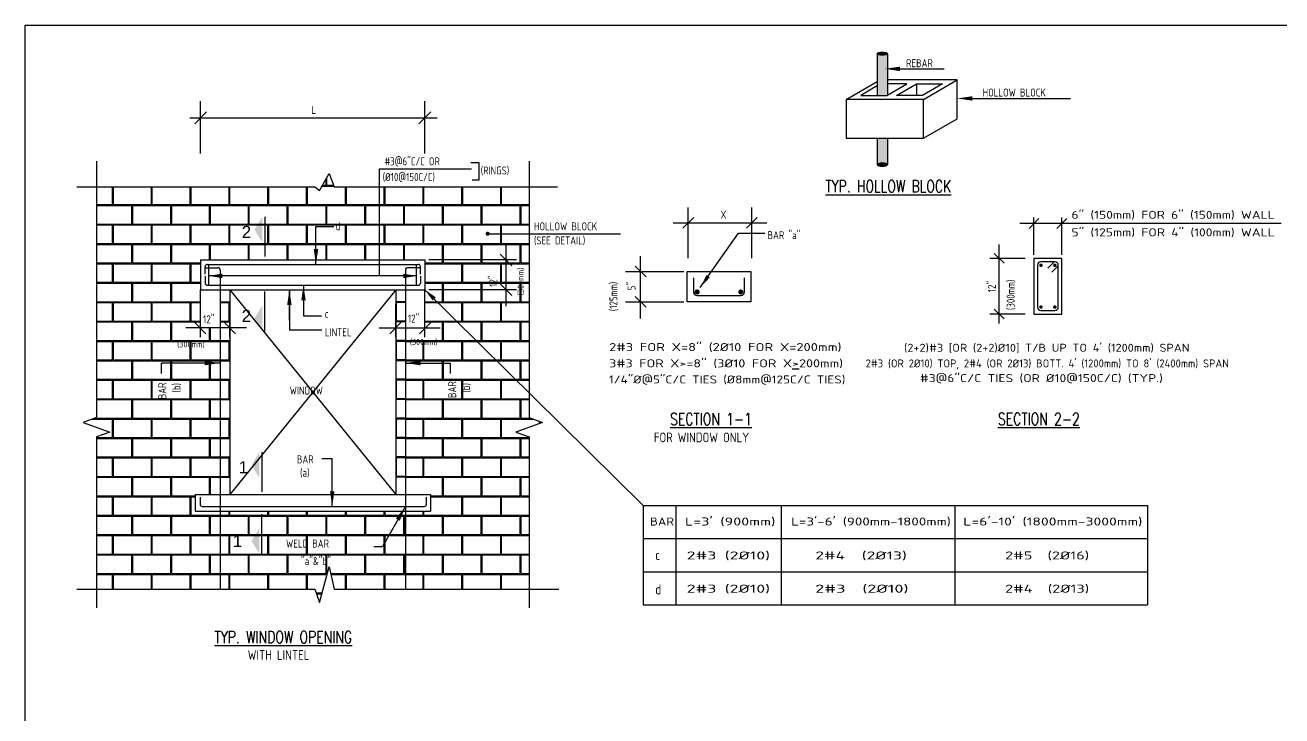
# Model space of a CAD drawing. Header units: inches. Extents: x 62745 to 64469, y 7520 to 8963.
# Drawn here: x 62745 to 63366, y 8621 to 8963 of the extents above; entities that cross this region are included whole.
import ezdxf
from ezdxf.enums import TextEntityAlignment as Align

# ---------------------------------------------------------------- set-up
doc = ezdxf.new("R2010")
doc.units = ezdxf.units.IN
doc.header["$MEASUREMENT"] = 0
for name, color, linetype in [('BARS', 4, 'Continuous'), ('Block', 3, 'Continuous'), ('DIML', 1, 'Continuous'), ('ELEVATION', 2, 'Continuous'), ('HATCH', 253, 'Continuous'), ('L2', 2, 'Continuous'), ('L4', 4, 'Continuous'), ('miscllenious', 1, 'Continuous'), ('SECMARK', 2, 'Continuous'), ('SECTION', 3, 'Continuous'), ('T3', 3, 'Continuous'), ('TETIL TEX', 4, 'Continuous'), ('TEXT3', 4, 'Continuous')]:
    doc.layers.add(name, color=color, linetype=linetype)
doc.styles.add('1', font='archquik.shx', dxfattribs={"height": 48})
doc.styles.add('ROMANS', font='simplex.shx', dxfattribs={"width": 0.75})
doc.styles.get("Standard").update_dxf_attribs({"font": 'arial.ttf'})
pattern_1 = [(0, (56884.31, 5398.383), (9.6, 9.6), [18.75, -0.45]), (0, (56874.71, 5398.833), (9.6, 9.6), [18.75, -0.45]), (90, (56884.31, 5398.383), (-9.6, 9.6), [-10.05, 9.15]), (90, (56883.86, 5398.383), (-9.6, 9.6), [-10.05, 9.15])]

# ---------------------------------------------------------------- blocks, each defined once
blk = doc.blocks.new('SEC')
at = {"layer": 'SECMARK'}
blk.add_line((-0.16, 0.09), (6.4, 0.09), dxfattribs=at)
blk.add_solid([(-0.16, 0.52), (1.97, 1.79), (4.09, 0.52)], dxfattribs=at)
at = {"layer": 'TEXT3'}
blk.add_attdef('XX', text='', height=1.35, dxfattribs=at).set_placement((1.94, 2.27), align=Align.CENTER)
at = {"layer": 'TEXT3', "color": 2}
blk.add_attdef('NAME', text='', height=1.12, dxfattribs=at).set_placement((2.25, -1.36), align=Align.CENTER)

msp = doc.modelspace()

# ---------------------------------------------------------------- hatches: boundary and pattern name
at = {"layer": 'HATCH'}
h = msp.add_hatch(color=250, dxfattribs=at)
h.set_gradient(color1=(51, 51, 51), one_color=1, tint=1, name='INVSPHERICAL')
edge = h.paths.add_edge_path()
edge.add_ellipse((63168.64110811, 8948.66179189), major_axis=(-2.52995184, 0), ratio=0.2941110847, start_angle=0, end_angle=360)
h = msp.add_hatch(color=250, dxfattribs=at)
h.set_gradient(color1=(51, 51, 51), color2=(240, 240, 240), one_color=1, tint=0.94, name='CYLINDER')
edge = h.paths.add_edge_path()
edge.add_ellipse((63168.64110811, 8948.66179189), major_axis=(-2.52995184, 0), ratio=0.2941110847, start_angle=0, end_angle=180, ccw=False)
edge.add_line((63166.11115627, 8948.6133563), (63166.11115627, 8928.0310411))
edge.add_line((63166.11115627, 8928.0310411), (63171.17105995, 8928.0310411))
edge.add_line((63171.17105995, 8928.0310411), (63171.17105995, 8948.6133563))
h = msp.add_hatch(color=250, dxfattribs=at)
h.set_gradient(color1=(51, 51, 51), color2=(240, 240, 240), one_color=1, tint=0.94, name='CYLINDER')
edge = h.paths.add_edge_path()
edge.add_line((63166.09405985, 8894.10183965), (63166.31502663, 8894.10183965))
edge.add_ellipse((63168.62401169, 8893.79771623), major_axis=(-2.52995184, 0), ratio=0.2941110847, start_angle=204.1244721372, end_angle=335.8755278628, ccw=False)
edge.add_ellipse((63168.62401169, 8893.79771623), major_axis=(-2.52995184, 0), ratio=0.2941110847, start_angle=180, end_angle=204.1244721372)
edge.add_line((63170.93299674, 8894.10183965), (63171.15396353, 8894.10183965))
edge.add_line((63171.15396353, 8894.10183965), (63171.15396353, 8906.8810411))
edge.add_line((63171.15396353, 8906.8810411), (63166.09405985, 8906.8810411))
edge.add_line((63166.09405985, 8906.8810411), (63166.09405985, 8894.10183965))
h = msp.add_hatch(color=250, dxfattribs=at)
h.set_gradient(color1=(51, 51, 51), one_color=1, tint=1, name='INVSPHERICAL')
edge = h.paths.add_edge_path()
edge.add_ellipse((63168.62401169, 8893.79771623), major_axis=(-2.52995184, 0), ratio=0.2941110847, start_angle=0, end_angle=360, ccw=False)
h = msp.add_hatch(dxfattribs=at)
h.set_pattern_fill('AR-B816C', color=253, scale=1.2, style=0)
h.set_pattern_definition(pattern_1)
h.paths.add_polyline_path([(62831.43370161, 8846.68589333), (62919.88922877, 8846.68589333), (62919.88922877, 8882.75869336), (62897.44201298, 8882.75869336), (62895.04201298, 8889.35263916), (62890.24201298, 8880.96474755), (62887.84201298, 8882.75869336), (62779.91778041, 8882.75869336), (62779.91778041, 8768.76460358), (62773.32383461, 8766.36460358), (62786.51172622, 8761.56460358), (62779.91778041, 8759.16460358), (62779.91778041, 8683.85835359), (62841.031594, 8683.85835359), (62841.031594, 8722.48451084), (62828.72324654, 8722.48451084), (62828.72324654, 8730.69649241), (62841.031594, 8730.69649241), (62841.031594, 8813.12249229), (62831.43370161, 8813.12249229), (62831.43370161, 8812.81203722), (62831.12324654, 8813.12249229), (62831.43370161, 8813.12249229), (62831.43370161, 8831.9775984)])
h.paths.add_polyline_path([(62919.88922877, 8882.75869336), (62919.88922877, 8846.68589333), (62942.349197, 8846.68589333), (62942.349197, 8831.9775984), (62947.21845721, 8827.53705753), (62993.86511819, 8784.99745283), (62993.86511819, 8859.63610847), (62973.92057477, 8859.63610847, -1), (62972.92057477, 8859.63610847, -1), (62973.92057477, 8859.63610847), (62993.86511819, 8859.63610847), (62993.86511819, 8882.75869336)])
h.paths.add_polyline_path([(62945.05965207, 8730.69649241), (62945.05965207, 8722.48451084), (62932.75135714, 8722.48451084), (62932.75135714, 8683.85835359), (62993.86511819, 8683.85835359), (62993.86511819, 8759.16460358), (62987.27117239, 8761.56460358), (63000.459064, 8766.36460358), (62993.86511819, 8768.76460358), (62993.86511819, 8784.99745283), (62942.349197, 8831.9775984), (62942.349197, 8813.12249229), (62942.65965207, 8813.12249229), (62942.349197, 8812.81203722), (62942.349197, 8813.12249229), (62932.75135714, 8813.12249229), (62932.75135714, 8730.69649241)])
h.paths.add_polyline_path([(62887.84201298, 8683.85835359), (62890.24201298, 8677.26440778), (62895.04201298, 8694.8888938), (62897.44201298, 8683.85835359), (62932.75135714, 8683.85835359), (62932.75135714, 8722.48451084), (62841.031594, 8722.48451084), (62841.031594, 8683.85835359)])
edge = h.paths.add_edge_path(flags=16)
edge.add_line((62863.21291647, 8867.99417678), (62863.21291647, 8848.37519138))
h.paths.add_polyline_path([(62861.94002465, 8867.99417678), (62858.12134921, 8861.6297177), (62861.94002465, 8855.26525862)], flags=24)
h.paths.add_polyline_path([(62850.69885015, 8855.99116446), (62857.41313587, 8855.99116446), (62857.41313587, 8864.99116446), (62850.69885015, 8864.99116446)], flags=24)
h.paths.add_polyline_path([(62819.05358596, 8799.82153073), (62847.32987167, 8799.82153073), (62847.32987167, 8808.8729593), (62819.05358596, 8808.8729593)], flags=24)
h.paths.add_polyline_path([(62897.2450765, 8860.38532752), (62901.37479079, 8860.38532752), (62901.37479079, 8866.32532752), (62897.2450765, 8866.32532752)], flags=24)
h.paths.add_polyline_path([(62824.25653627, 8779.58023053), (62824.25653627, 8789.76308768), (62815.2051077, 8789.76308768), (62815.2051077, 8779.58023053)], flags=24)
h.paths.add_polyline_path([(62815.4203894, 8776.78663606), (62815.4203894, 8788.97777892), (62809.4803894, 8788.97777892), (62809.4803894, 8776.78663606)], flags=24)
h.paths.add_polyline_path([(62994.52642662, 8825.20319624), (62994.52642662, 8853.47948196), (62985.47499805, 8853.47948196), (62985.47499805, 8825.20319624)], flags=9)
h.paths.add_polyline_path([(62979.36542022, 8832.19286744), (62979.36542022, 8842.43229602), (62972.29399165, 8842.43229602), (62972.29399165, 8832.19286744)], flags=24)
h.paths.add_polyline_path([(62927.41324156, 8801.33938433), (62955.68952727, 8801.33938433), (62955.68952727, 8810.3908129), (62927.41324156, 8810.3908129)], flags=25)
h.paths.add_polyline_path([(62967.44537903, 8779.54204053), (62967.44537903, 8789.72489768), (62958.39395046, 8789.72489768), (62958.39395046, 8779.54204053)], flags=24)
h.paths.add_polyline_path([(62958.85066589, 8777.44460326), (62958.85066589, 8789.63574612), (62952.91066589, 8789.63574612), (62952.91066589, 8777.44460326)], flags=24)
edge = h.paths.add_edge_path(flags=16)
edge.add_line((62861.70710847, 8701.35206068), (62861.70710847, 8720.97104608))
h.paths.add_polyline_path([(62860.43421665, 8701.35206068), (62856.61554121, 8707.71651976), (62860.43421665, 8714.08097885)], flags=24)
h.paths.add_polyline_path([(62846.16912877, 8703.19550327), (62853.16912877, 8703.19550327), (62853.16912877, 8712.19550327), (62846.16912877, 8712.19550327)], flags=24)
h.paths.add_polyline_path([(62872.68354685, 8703.44655074), (62902.78897542, 8703.44655074), (62902.78897542, 8709.38655074), (62872.68354685, 8709.38655074)], flags=24)
h.paths.add_polyline_path([(62879.88575883, 8694.58856701), (62903.20261597, 8694.58856701), (62903.20261597, 8701.65999558), (62879.88575883, 8701.65999558)], flags=24)
h = msp.add_hatch(dxfattribs=at)
h.set_pattern_fill('AR-B816C', color=253, scale=1.2, style=0)
h.set_pattern_definition(pattern_1)
h.paths.add_polyline_path([(62845.83154147, 8831.9775984), (62841.031594, 8831.9775984), (62841.031594, 8730.69649241), (62845.83154147, 8730.69649241)])
h = msp.add_hatch(dxfattribs=at)
h.set_pattern_fill('AR-B816C', color=253, scale=1.2, style=0)
h.set_pattern_definition([(180, (68889.473, 5398.383), (-9.6, 9.6), [18.75, -0.45]), (180, (68899.073, 5398.833), (-9.6, 9.6), [18.75, -0.45]), (90, (68889.473, 5398.383), (9.6, 9.6), [-10.05, 9.15]), (90, (68889.923, 5398.383), (9.6, 9.6), [-10.05, 9.15])])
h.paths.add_polyline_path([(62927.95135714, 8831.9775984), (62932.7513046, 8831.9775984), (62932.7513046, 8730.69649241), (62927.95135714, 8730.69649241)])

# ---------------------------------------------------------------- linework, layer by layer
at = {"layer": 'BARS'}
for p, q in [((62833.62356336, 8839.674296), (62833.62356336, 8843.4011007)), ((62833.831594, 8842.85363527), (62839.93666313, 8842.85363527)), ((62834.71849423, 8844.49603158), (62939.06440437, 8844.49603158)), ((62835.49228783, 8834.16746015), (62835.49228783, 8844.49603158)), ((62841.031594, 8841.75870439), (62841.031594, 8683.85835359)), ((62932.75135714, 8841.75870439), (62932.75135714, 8683.85835359)), ((62939.9513046, 8842.85363527), (62933.84623548, 8842.85363527)), ((62938.29061077, 8834.16746015), (62938.29061077, 8844.49603158)), ((62940.15933525, 8839.674296), (62940.15933525, 8843.4011007)), ((63250.51693988, 8842.60272171), (63253.65814869, 8845.74393052)), ((63252.54545246, 8840.57420914), (63255.68666127, 8843.71541794)), ((62833.62356336, 8838.65003207), (62833.62356336, 8835.26239103)), ((62834.71849423, 8834.16746015), (62939.06440437, 8834.16746015)), ((62940.15933525, 8838.65003207), (62940.15933525, 8835.26239103)), ((62831.13924816, 8729.40941029), (62831.13924816, 8725.85088495)), ((62943.09593019, 8725.85088495), (62943.09593019, 8729.40941029)), ((62832.23417904, 8724.75595407), (62942.00099931, 8724.75595407))]:
    msp.add_line(p, q, dxfattribs=at)
msp.add_lwpolyline([(63245.35916127, 8823.36768052, 0.4142135624), (63247.08041127, 8821.64643052), (63253.96541127, 8821.64643052, 0.4142135624), (63255.68666127, 8823.36768052), (63255.68666127, 8844.02268052, 0.4142135624), (63253.96541127, 8845.74393052), (63247.08041127, 8845.74393052, 0.4142135624), (63245.35916127, 8844.02268052)], format="xyb", close=True, dxfattribs=at)
for points, const_width in [([(63246.65009877, 8844.02268052, 1), (63247.51072377, 8844.02268052, 1)], 0.860625), ([(63253.53509877, 8844.02268052, 1), (63254.39572377, 8844.02268052, 1)], 0.860625), ([(63076.41345384, 8830.83497712, 1), (63077.66806213, 8830.83497712, 1)], 1.25460829), ([(63097.99271651, 8830.83497712, 1), (63099.24732481, 8830.83497712, 1)], 1.25460829), ([(63246.65009877, 8823.36768052, 1), (63247.51072377, 8823.36768052, 1)], 0.860625), ([(63253.53509877, 8823.36768052, 1), (63254.39572377, 8823.36768052, 1)], 0.860625)]:
    msp.add_lwpolyline(points, format="xyb", close=True, dxfattribs=dict(at, const_width=const_width))
msp.add_lwpolyline([(63075.28430637, 8837.86078357), (63075.28430637, 8830.83497712, 0.4142135624), (63077.04075799, 8829.07852551), (63098.62002066, 8829.07852551, 0.4142135624), (63100.37647227, 8830.83497712), (63100.37647227, 8837.86078357)], format="xyb", dxfattribs=at)
for centre, start, end in [((62834.71849423, 8843.4011007), 90, 180), ((62839.93666313, 8841.75870439), 0, 90), ((62933.84628801, 8841.75870439), 90, 180), ((62939.06440437, 8843.4011007), 0, 90), ((62834.71849423, 8835.26239103), 180, 270), ((62939.06440437, 8835.26239103), 270, 0), ((62832.23417904, 8725.85088495), 180, 270), ((62942.00099931, 8725.85088495), 270, 0)]:
    msp.add_arc(centre, 1.09493088, start, end, dxfattribs=at)
at = {"layer": 'Block', "linetype": 'Continuous'}
for p, q in [((63150.66841851, 8926.0810411), (63166.11115627, 8934.9969099)), ((63205.69610626, 8935.6810411), (63171.17105995, 8935.6810411)), ((63185.51860718, 8933.70910092), (63185.51860718, 8928.0310411)), ((63189.06841851, 8926.0810411), (63205.69610626, 8935.6810411)), ((63205.69610626, 8916.4810411), (63205.69610626, 8935.6810411)), ((63189.06841851, 8926.0810411), (63150.66841851, 8926.0810411)), ((63150.66841851, 8926.0810411), (63150.66841851, 8906.8810411)), ((63189.06841851, 8906.8810411), (63189.06841851, 8926.0810411)), ((63189.06841851, 8906.8810411), (63205.69610626, 8916.4810411)), ((63150.66841851, 8906.8810411), (63189.06841851, 8906.8810411))]:
    msp.add_line(p, q, dxfattribs=at)
msp.add_lwpolyline([(63166.11115627, 8932.74524385), (63157.94591758, 8928.0310411), (63170.84591758, 8928.0310411), (63180.71860718, 8933.7310411), (63171.17105995, 8933.7310411)], dxfattribs=at)
msp.add_lwpolyline([(63175.64591758, 8928.0310411), (63185.51860718, 8933.7310411), (63198.41860718, 8933.7310411), (63188.54591758, 8928.0310411)], close=True, dxfattribs=at)
at = {"layer": 'DEFPOINTS'}
msp.add_lwpolyline([(62744.62060673, 8962.79373578), (64469.32100987, 8962.79373578), (64469.32100987, 7661.12349063), (62744.62060673, 7661.12349063)], close=True, dxfattribs=at)
at = {"layer": 'DIML'}
for p, q in [((62831.43370161, 8899.27929167), (62831.43370161, 8925.17436277)), ((62942.349197, 8899.27929167), (62942.349197, 8925.17436277)), ((62826.056989, 8916.9623812), (62948.38595481, 8916.9623812)), ((62919.88922877, 8838.80200756), (62919.88922877, 8891.7915055)), ((62919.88922877, 8891.7915055), (62965.39879557, 8891.7915055)), ((63072.66800664, 8847.54404383), (63072.66800664, 8872.61111757)), ((63104.03321401, 8847.54404383), (63104.03321401, 8872.61111757)), ((63065.14035687, 8865.0834678), (63111.56086378, 8865.0834678)), ((63065.14035687, 8865.0834678), (63080.19565641, 8865.0834678)), ((62888.48502228, 8863.1549287), (62897.39502228, 8863.1549287)), ((62888.48502228, 8844.49603158), (62888.48502228, 8863.1549287)), ((62973.92057477, 8859.63610847), (63039.11596557, 8859.63610847)), ((62982.52398387, 8823.76561683), (62982.52398387, 8854.8978749)), ((62987.65538663, 8846.68589333), (62944.27901267, 8846.68589333)), ((63049.08808518, 8817.78705085), (63049.08808518, 8848.52495408)), ((63041.56043541, 8840.99730431), (63070.37878794, 8840.99730431)), ((62938.29061077, 8838.80200756), (62835.49228783, 8838.80200756)), ((62882.30642626, 8834.16746015), (62882.30642626, 8819.12022683)), ((62882.30642626, 8834.16746015), (62882.30642626, 8819.12022683)), ((62831.43370161, 8808.53732832), (62831.43370161, 8831.9775984)), ((62875.32706179, 8831.9775984), (62875.32706179, 8811.97056884)), ((62875.32706179, 8816.75192288), (62875.32706179, 8831.9775984)), ((62942.349197, 8831.9775984), (63050.33309323, 8725.31662953)), ((62942.349197, 8808.53732832), (62942.349197, 8831.9775984)), ((62987.65538663, 8831.9775984), (62944.27901267, 8831.9775984)), ((62845.83154147, 8808.53732832), (62845.83154147, 8824.77580007)), ((62927.95135714, 8808.53732832), (62927.95135714, 8824.77580007)), ((63041.56043541, 8825.94200477), (63070.37878794, 8825.94200477)), ((62882.30642626, 8819.12022683), (62891.21642626, 8819.12022683)), ((62854.04352304, 8813.12249229), (62824.16506895, 8813.12249229)), ((62891.38605694, 8811.97056884), (62875.32706179, 8811.97056884)), ((62919.73937557, 8813.12249229), (62949.87484895, 8813.12249229)), ((62840.877394, 8795.67413567), (62811.87098847, 8795.67413567)), ((62811.87098847, 8795.67413567), (62811.87098847, 8790.52796056)), ((62891.38066589, 8748.43445799), (62896.52684101, 8748.43445799)), ((62896.52684101, 8724.75595407), (62896.52684101, 8748.43445799)), ((62932.75135714, 8724.75595407), (62921.37250169, 8705.04719831)), ((62917.07445668, 8705.04719831), (62921.37250169, 8705.04719831))]:
    msp.add_line(p, q, dxfattribs=at)
at = {"layer": 'DIML', "color": 2}
for p, q in [((62828.53032768, 8914.05900728), (62834.33707553, 8919.86575513)), ((62939.44582307, 8914.05900728), (62945.25257093, 8919.86575513)), ((63070.00658054, 8862.4220417), (63075.32943273, 8867.74489389)), ((63101.37178791, 8862.4220417), (63106.69464011, 8867.74489389)), ((63246.07212636, 8867.11189561), (63241.20369617, 8862.24346542)), ((63259.84212636, 8867.11189561), (63254.97369617, 8862.24346542)), ((62985.42735779, 8843.7825194), (62979.62060994, 8849.58926726)), ((63223.99119617, 8849.89939561), (63228.85962636, 8845.03096542)), ((63051.74951127, 8838.33587821), (63046.42665908, 8843.65873041)), ((62985.42735779, 8829.07422447), (62979.62060994, 8834.88097233)), ((63051.74951127, 8823.28057867), (63046.42665908, 8828.60343087)), ((63223.99119617, 8822.35939561), (63228.85962636, 8817.49096542)), ((62834.02662047, 8810.21911836), (62828.21987261, 8816.02586621)), ((62848.7349154, 8810.21911836), (62842.92816754, 8816.02586621)), ((62925.04798321, 8810.21911836), (62930.85473106, 8816.02586621)), ((62939.75627814, 8810.21911836), (62945.563026, 8816.02586621))]:
    msp.add_line(p, q, dxfattribs=at)
at = {"layer": 'DIML', "color": 1}
for p, q in [((63243.63791127, 8849.18294567), (63243.63791127, 8867.68465523)), ((63257.40791127, 8849.18294567), (63257.40791127, 8867.68465523)), ((63365.90678664, 8864.67768052), (63236.65232295, 8864.67768052)), ((63226.42541127, 8815.30611772), (63226.42541127, 8854.35018052)), ((63239.21678793, 8847.46518052), (63221.84114646, 8847.46518052)), ((63239.21678793, 8819.92518052), (63221.84114646, 8819.92518052))]:
    msp.add_line(p, q, dxfattribs=at)
at = {"layer": 'DIML', "const_width": 1}
msp.add_lwpolyline([(62972.92057477, 8859.63610847, -1), (62973.92057477, 8859.63610847, -1)], format="xyb", close=True, dxfattribs=at)
at = {"layer": 'DIML'}
for points in [[(62888.48502228, 8844.49603158, 0, 2.18986175, 0), (62888.48502228, 8852.02368135, 2.18986175, 2.18986175, 0)], [(62835.49228783, 8838.80200756, 0, 2.2032, 0), (62842.10188783, 8838.80200756, 2.2032, 2.2032, 0)], [(62938.29061077, 8838.80200756, 0, 2.2032, 0), (62931.68101077, 8838.80200756, 2.2032, 2.2032, 0)], [(62882.30642626, 8834.16746015, 0, 2.18986175, 0), (62882.30642626, 8826.63981038, 2.18986175, 2.18986175, 0)], [(62875.32706179, 8831.9775984, 0, 2.18986175, 0), (62875.32706179, 8824.44994863, 2.18986175, 2.18986175, 0)], [(62942.349197, 8831.9775984, 0, 2.18986175, 0), (62946.99834495, 8827.38540788, 2.18986175, 2.18986175, 0)], [(62840.877394, 8795.67413567, 0, 2.18986175, 0), (62833.34974423, 8795.67413567, 2.18986175, 2.18986175, 0)], [(62896.52684101, 8724.75595407, 0, 2.18986175, 0), (62896.52684101, 8732.28360384, 2.18986175, 2.18986175, 0)], [(62932.75135714, 8724.75595407, 0, 2.18986175, 0), (62928.98753225, 8718.23681814, 2.18986175, 2.18986175, 0)]]:
    msp.add_lwpolyline(points, format="xyseb", dxfattribs=at)
at = {"layer": 'ELEVATION'}
for p, q in [((62831.43370161, 8846.68589333), (62942.349197, 8846.68589333)), ((62831.43370161, 8846.68589333), (62831.43370161, 8831.9775984)), ((62942.349197, 8846.68589333), (62942.349197, 8831.9775984)), ((62831.43370161, 8831.9775984), (62942.349197, 8831.9775984)), ((62845.83154147, 8831.9775984), (62845.83154147, 8730.69649241)), ((62927.95135714, 8831.9775984), (62927.95135714, 8730.69649241)), ((62828.72324654, 8730.69649241), (62945.05965207, 8730.69649241)), ((62828.72324654, 8730.69649241), (62828.72324654, 8722.48451084)), ((62945.05965207, 8730.69649241), (62945.05965207, 8722.48451084)), ((62828.72324654, 8722.48451084), (62945.05965207, 8722.48451084))]:
    msp.add_line(p, q, dxfattribs=at)
at = {"layer": 'HATCH', "color": 8, "true_color": 0x808080}
for p, q in [((63166.11115627, 8948.66179189), (63166.11115627, 8928.0310411)), ((63171.17105995, 8948.66179189), (63171.17105995, 8928.21876213)), ((63166.09405985, 8906.8810411), (63166.09405985, 8893.79771623)), ((63171.15396353, 8906.8810411), (63171.15396353, 8893.79771623))]:
    msp.add_line(p, q, dxfattribs=at)
msp.add_ellipse((63168.64110811, 8948.66179189), major_axis=(-2.52995184, 0), ratio=0.2941110847, dxfattribs=at)
at = {"layer": 'HATCH', "color": 8, "true_color": 0x808080, "extrusion": (0, 0, -1)}
msp.add_ellipse((63168.62401169, 8893.79771623), major_axis=(-2.52995184, 0), ratio=0.2941110847, dxfattribs=at)
at = {"layer": 'L2'}
for p, q in [((63177.35442825, 8941.18322983), (63199.17380364, 8941.18322983)), ((63213.22375603, 8926.5462139), (63261.77483484, 8926.5462139)), ((62965.09472637, 8894.86883327), (62968.96656477, 8894.86883327)), ((62968.96656477, 8894.86883327), (62968.96656477, 8886.19502087)), ((62968.96656477, 8886.19502087), (62965.69038837, 8886.19502087)), ((63078.56301977, 8833.00899225), (63097.41166277, 8859.92764418)), ((63097.41166277, 8859.92764418), (63110.53756997, 8859.92764418)), ((62932.75135714, 8795.67413567), (62954.94541244, 8795.67413567)), ((62954.94541244, 8795.67413567), (62954.94541244, 8790.52796056)), ((63050.33309323, 8725.31662953), (63050.33309323, 8676.11317331)), ((63050.33309323, 8725.31662953), (63299.7884449, 8725.31662953)), ((63066.46582832, 8725.31662953), (63066.46582832, 8676.11317331)), ((63118.56355547, 8725.31662953), (63118.56355547, 8676.11317331)), ((63204.54631782, 8725.31662953), (63204.54631782, 8676.04474013)), ((63299.7884449, 8725.31662953), (63299.7884449, 8676.11317331)), ((63050.33309323, 8708.8926664), (63299.7884449, 8708.8926664)), ((63050.33309323, 8692.46870327), (63299.7884449, 8692.46870327)), ((63050.33309323, 8676.04474013), (63299.7884449, 8676.04474013))]:
    msp.add_line(p, q, dxfattribs=at)
for points in [[(63169.82677848, 8941.18322983, 0, 2.18986175, 0), (63177.35442825, 8941.18322983, 2.18986175, 2.18986175, 0)], [(63205.69610626, 8926.5462139, 0, 2.18986175, 0), (63213.22375603, 8926.5462139, 2.18986175, 2.18986175, 0)], [(63078.56301977, 8833.00899225, 0, 2.00737327, 0), (63082.52089542, 8838.66142447, 2.00737327, 2.00737327, 0)], [(62932.75135714, 8795.67413567, 0, 2.18986175, 0), (62940.27900691, 8795.67413567, 2.18986175, 2.18986175, 0)]]:
    msp.add_lwpolyline(points, format="xyseb", dxfattribs=at)
at = {"layer": 'L4'}
msp.add_line((62845.83154147, 8730.69649241), (62927.95135714, 8730.69649241), dxfattribs=at)
at = {"layer": 'miscllenious'}
for p, q in [((62845.83154147, 8831.9775984), (62927.95135714, 8730.69649241)), ((62927.95135714, 8831.9775984), (62845.83154147, 8730.69649241))]:
    msp.add_line(p, q, dxfattribs=at)
at = {"layer": 'miscllenious', "linetype": 'Continuous'}
for points in [[(62779.91778041, 8895.55364106), (62779.91778041, 8768.76460358), (62773.32383461, 8766.36460358), (62786.51172622, 8761.56460358), (62779.91778041, 8759.16460358), (62779.91778041, 8674.61277559)], [(62993.86511819, 8895.55364106), (62993.86511819, 8768.76460358), (63000.459064, 8766.36460358), (62987.27117239, 8761.56460358), (62993.86511819, 8759.16460358), (62993.86511819, 8674.61277559)], [(62770.11439668, 8882.75869336), (62887.84201298, 8882.75869336), (62890.24201298, 8880.96474755), (62895.04201298, 8889.35263916), (62897.44201298, 8882.75869336), (63007.96833058, 8882.75869336)], [(62770.11439668, 8683.85835359), (62887.84201298, 8683.85835359), (62890.24201298, 8677.26440778), (62895.04201298, 8694.8888938), (62897.44201298, 8683.85835359), (63008.55497938, 8683.85835359)]]:
    msp.add_lwpolyline(points, dxfattribs=at)
at = {"layer": 'SECTION'}
for points in [[(63257.40791127, 8847.46518052), (63243.63791127, 8847.46518052), (63243.63791127, 8819.92518052), (63257.40791127, 8819.92518052)], [(63072.14778564, 8840.99730431), (63103.51299301, 8840.99730431), (63103.51299301, 8825.94200477), (63072.14778564, 8825.94200477)]]:
    msp.add_lwpolyline(points, close=True, dxfattribs=at)

# ---------------------------------------------------------------- block references
ref = msp.add_blockref('SEC', (62863.48373002, 8867.51720347), dxfattribs=dict(xscale=-2.993047199999273, yscale=2.993047199998728, zscale=2.993047199999999, rotation=90))
ref.add_attrib('XX', '2', dxfattribs={"layer": 'TEXT3', "height": 6}).set_placement((62854.05599301, 8857.49116446), align=Align.CENTER)
ref = msp.add_blockref('SEC', (62861.97792202, 8751.17131415), dxfattribs=dict(xscale=-2.993047199999273, yscale=2.993047199998728, zscale=2.993047199999999, rotation=90))
ref.add_attrib('XX', '1', dxfattribs={"layer": 'TEXT3', "height": 6}).set_placement((62852.55018501, 8741.14527514), align=Align.CENTER)
ref = msp.add_blockref('SEC', (62861.97792202, 8701.829034), dxfattribs=dict(xscale=2.993047199999273, yscale=2.993047199999273, zscale=2.993047199999273, rotation=90))
ref.add_attrib('XX', '1', dxfattribs={"layer": 'TEXT3', "height": 6}).set_placement((62849.66912877, 8704.69550327), align=Align.CENTER)
at = {"layer": 'T3'}
ref = msp.add_blockref('SEC', (62863.48373002, 8811.99124347), dxfattribs=dict(at, xscale=2.993047199999273, yscale=2.993047199999273, zscale=2.993047199999273, rotation=90))
ref.add_attrib('XX', '2', dxfattribs={"layer": 'TEXT3', "height": 6}).set_placement((62854.05599301, 8816.01728249), align=Align.CENTER)

# ---------------------------------------------------------------- texts
at = {"layer": 'T3', "style": '1', "width": 0.95}
for s, height, p in [('REBAR', 3.96, (63180.39489038, 8941.99642708)), ('HOLLOW BLOCK', 3.96, (63218.22889246, 8927.47290595)), ('L', 3.96, (62886.24015421, 8918.91957014)), ('#3@6"C/C OR', 3.96, (62922.32053089, 8893.46871679)), ('(%%C10@150C/C)', 3.96, (62921.49522369, 8885.69480719)), ('(RINGS)', 3.96, (62969.98610769, 8888.94191599)), ('X ', 3.96, (63088.61518822, 8867.11593323)), ('d', 3.96, (62898.2350765, 8861.37532752)), ('HOLLOW BLOCK', 3.96, (62996.29642031, 8861.31331976)), ('(SEE DETAIL)', 3.96, (62996.29642031, 8854.32754256)), ('BAR "a"', 3.96, (63111.86745477, 8856.96340661)), ('12"', 3.96, (62832.67677779, 8815.35278976)), ('c', 3.96, (62892.81749871, 8818.08522732)), ('12"', 3.96, (62933.98932961, 8815.69033656)), ('LINTEL', 3.96, (62892.89048977, 8808.92830289)), ('(300mm)', 3, (62819.80658459, 8803.47289416)), ('(300mm)', 3, (62934.90526139, 8804.63510136)), ('WINDOW', 3.96, (62875.4851809, 8780.12812645)), ('BAR', 3.96, (62879.04834762, 8746.08222326)), ('(a)', 3.96, (62880.62054232, 8739.45065475)), ('WELD BAR', 3.96, (62873.67354685, 8704.43655074)), ('"a"&"b"', 3.96, (62881.06433026, 8695.76713844))]:
    msp.add_text(s, height=height, dxfattribs=at).set_placement(p)
at = {"layer": 'T3', "style": '1'}
for s, width, p, p2 in [('6" (150mm) FOR 6" (150mm) WALL             ', 0.887549, (63262.20020109, 8867.01433488), (63402.95530313, 8867.01433488)), ('5" (125mm) FOR 4" (100mm) WALL             ', 0.887549, (63262.20020109, 8858.34585621), (63402.95530313, 8858.34585621)), ('2#3 FOR X=8" (2%%C10 FOR X=200mm)          ', 0.961332, (63033.50248266, 8801.60246837), (63181.42677496, 8801.60246837)), ("(2+2)#3 [OR (2+2)%%C10] T/B UP TO 4' (1200mm) SPAN         ", 0.804469, (63179.36379522, 8801.27201274), (63345.77862406, 8801.27201274)), ('3#3 FOR X>=8" (3%%C10 FOR X%%U>%%U200mm)             ', 0.941531, (63033.50248266, 8793.56437601), (63190.9856953, 8793.56437601)), ("2#3 (OR 2%%C10) TOP, 2#4 (OR 2%%C13) BOTT. 4' (1200mm) TO 8' (2400mm) SPAN                         ", 0.704374, (63160.3850359, 8793.52023828), (63400.39945134, 8793.52023828)), ('1/4"%%C@5"C/C TIES (%%C8mm@125C/C TIES)              ', 0.898838, (63033.40164, 8785.57830058), (63192.5576637, 8785.57830058)), ('#3@6"C/C TIES (OR %%C10@150C/C) (TYP.)', 0.961332, (63187.1955674, 8786.25680877), (63307.38405489, 8786.25680877)), ('2#3 (2%%C10) ', 1.202765, (63071.83696862, 8698.55460814), (63117.19839061, 8698.55460814)), ('2#4  (2%%C13)', 1.246389, (63135.41489206, 8698.55460814), (63180.77631405, 8698.55460814)), ('2#5  (2%%C16) ', 1.098416, (63229.32850721, 8698.55460814), (63274.6899292, 8698.55460814)), ('2#3 (2%%C10) ', 1.202765, (63071.83696862, 8682.13064501), (63117.19839061, 8682.13064501)), ('2#3  (2%%C10) ', 1.218357, (63135.41489206, 8682.13064501), (63185.72957277, 8682.13064501)), ('2#4  (2%%C13) ', 1.098416, (63229.32850721, 8682.13064501), (63274.6899292, 8682.13064501))]:
    msp.add_text(s, height=3.96, dxfattribs=dict(at, width=width)).set_placement(p, p2, align=Align.FIT)
at = {"layer": 'T3', "style": '1', "width": 0.95}
for s, height, p in [('(300mm)', 3, (62991.22289159, 8829.20160087)), ('12"', 3.96, (62978.18684879, 8833.37143887)), ('(125mm)', 3.96, (63037.61343832, 8821.33485267)), ('5"', 3.96, (63046.54863224, 8831.63620675)), ('12"', 3.96, (63224.79253968, 8830.71004634)), ('(300mm)', 3.96, (63234.11214001, 8821.87403073)), ('BAR', 3.96, (62814.4303894, 8777.77663606)), ('(b)', 3.96, (62821.42796484, 8781.08880196)), ('BAR', 3.96, (62957.86066589, 8778.43460326)), ('(b)', 3.96, (62964.6168076, 8781.05061196))]:
    msp.add_text(s, height=height, rotation=90, dxfattribs=at).set_placement(p)
at = {"layer": 'T3', "color": 4, "style": '1'}
for s, width, p, p2 in [('BAR ', 0.94942, (63053.68974957, 8715.34126713), (63068.54952574, 8715.34126713)), ("L=3' (900mm)    ", 1.000658, (63070.98652106, 8715.34126713), (63130.42562574, 8715.34126713)), ("L=3'-6' (900mm-1800mm)", 0.932949, (63123.5264664, 8715.34126713), (63202.51790814, 8715.34126713)), ("L=6'-10' (1800mm-3000mm)         ", 0.965448, (63208.67397525, 8715.34126713), (63329.37706939, 8715.34126713))]:
    msp.add_text(s, height=3.96, dxfattribs=dict(at, width=width)).set_placement(p, p2, align=Align.FIT)
at = {"layer": 'T3', "color": 4, "style": '1', "width": 0.94942}
for s, p in [('c', (63056.3226806, 8698.31509201)), ('d', (63056.3226806, 8681.27523026))]:
    msp.add_text(s, height=5, dxfattribs=at).set_placement(p)
at = {"layer": 'TETIL TEX', "style": 'ROMANS', "width": 0.75}
for s, p in [('%%UTYP. HOLLOW BLOCK', (63140.4555909, 8880.12155667)), ('%%USECTION 1-1', (63063.63796947, 8764.96388896)), ('%%UTYP. WINDOW OPENING', (62838.29151635, 8657.16300354))]:
    msp.add_text(s, height=6, dxfattribs=at).set_placement(p)
msp.add_text('%%USECTION 2-2', height=6, dxfattribs=at).set_placement((63246.07363024, 8768.04961312), align=Align.MIDDLE)
at = {"layer": 'TETIL TEX', "color": 3, "style": '1', "width": 0.95}
for s, p in [('FOR WINDOW ONLY', (63055.61349085, 8756.52778348)), ('WITH LINTEL', (62854.7197658, 8648.91064431))]:
    msp.add_text(s, height=4.8, dxfattribs=at).set_placement(p)

doc.saveas('drawing.dxf')
